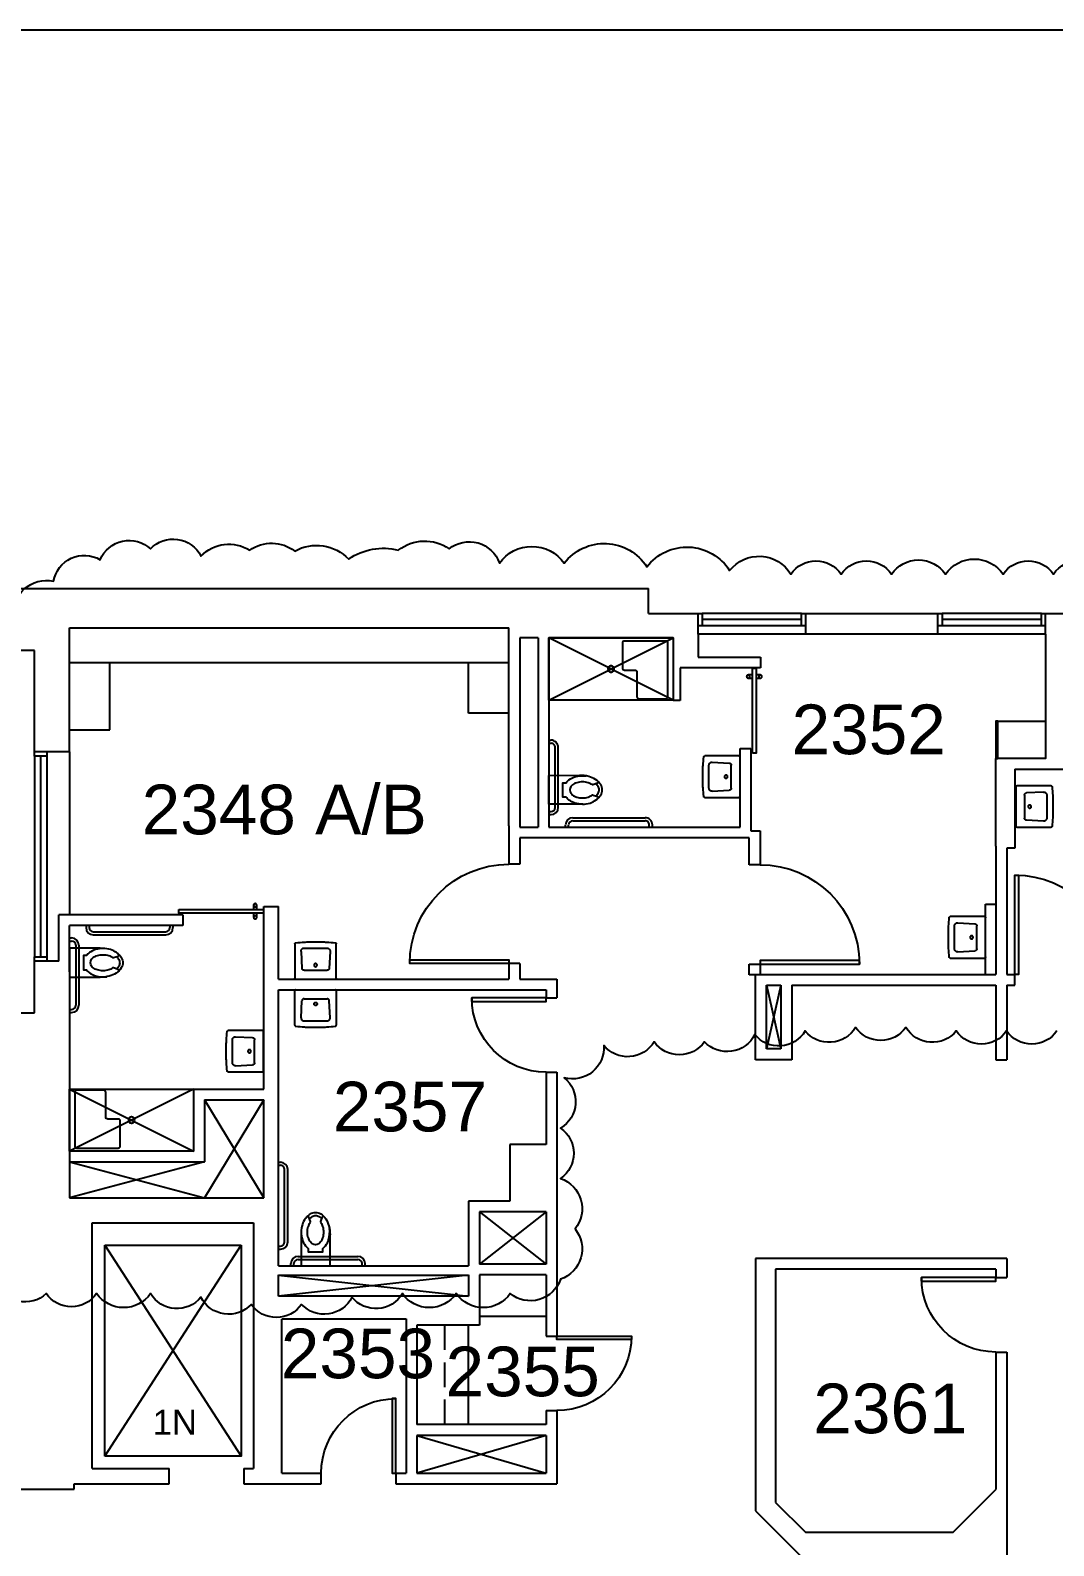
# Model space of a CAD drawing. Header units: inches. Extents: x -1132 to 5570, y -1986 to 4304.
# Drawn here: x 4698 to 5193, y 2082 to 2814 of the extents above; entities that cross this region are included whole.
import ezdxf

# ---------------------------------------------------------------- set-up
doc = ezdxf.new("R2010")
doc.units = ezdxf.units.IN
doc.header["$LTSCALE"] = 96
doc.header["$MEASUREMENT"] = 0
doc.linetypes.add('HIDDEN2', pattern=[0.1875, 0.125, -0.0625])
doc.layers.get('0').update_dxf_attribs({"linetype": 'CONTINUOUS'})
doc.layers.get('DEFPOINTS').update_dxf_attribs({"color": 31, "linetype": 'CONTINUOUS'})
for name, color, linetype in [('A-ANNO-ROOM', 4, 'CONTINUOUS'), ('A-ANNO-TEXT', 4, 'CONTINUOUS'), ('A-DOOR', 2, 'CONTINUOUS'), ('A-FLOR-CASE', 3, 'CONTINUOUS'), ('A-FLOR-CASE-UPPR', 3, 'HIDDEN2'), ('A-FLOR-EVTR', 1, 'CONTINUOUS'), ('A-FLOR-PFIX', 2, 'CONTINUOUS'), ('A-GLAZ', 2, 'CONTINUOUS'), ('A-GLAZ-SILL', 1, 'CONTINUOUS'), ('A-ROOF-LEVL-MED', 3, 'CONTINUOUS'), ('A-SHAFT', 1, 'CONTINUOUS'), ('A-WALL-FULL', 6, 'CONTINUOUS'), ('NEW', 7, 'CONTINUOUS')]:
    doc.layers.add(name, color=color, linetype=linetype)
doc.styles.add('ARIAL', font='arial.ttf')

# ---------------------------------------------------------------- blocks, each defined once
blk = doc.blocks.new('*U61')
for p, q in [((0, 0), (0, 0)), ((36, 0), (36, 0))]:
    blk.add_line(p, q)
blk.add_lwpolyline([(0, 0), (0, 36), (1.75, 36), (1.75, 0)], close=True)
blk.add_arc((0, 0), 36, 0, 90)
blk = doc.blocks.new('*U911')
for p, q in [((0, 0), (0, 0)), ((36, 0), (36, 0))]:
    blk.add_line(p, q)
blk.add_lwpolyline([(0, 0), (0, -36), (1.75, -36), (1.75, 0)], close=True)
blk.add_arc((0, 0), 36, 270, 0)
blk = doc.blocks.new('*U912')
for p, q in [((0, 0), (0, 0)), ((36, 0), (36, 0))]:
    blk.add_line(p, q)
blk.add_lwpolyline([(0, 0), (0, 36), (1.75, 36), (1.75, 0)], close=True)
blk.add_arc((0, 0), 36, 0, 90)
blk = doc.blocks.new('*U913')
for p, q in [((0, 0), (0, 0)), ((-48, 0), (-48, 0))]:
    blk.add_line(p, q)
blk.add_lwpolyline([(0, 0), (0, 48), (-1.75, 48), (-1.75, 0)], close=True)
blk.add_arc((0, 0), 48, 90, 180)
blk = doc.blocks.new('*U914')
for p, q in [((0, 0), (0, 0)), ((-48, 0), (-48, 0))]:
    blk.add_line(p, q)
blk.add_lwpolyline([(0, 0), (0, 48), (-1.75, 48), (-1.75, 0)], close=True)
blk.add_arc((0, 0), 48, 90, 180)
blk = doc.blocks.new('*U73')
for p, q in [((0, 0), (0, 0)), ((36, 0), (36, 0))]:
    blk.add_line(p, q)
blk.add_lwpolyline([(0, 0), (0, 36), (1.75, 36), (1.75, 0)], close=True)
blk.add_arc((0, 0), 36, 0, 90)
blk = doc.blocks.new('*U915')
for p, q in [((0, 0), (0, 0)), ((-48, 0), (-48, 0))]:
    blk.add_line(p, q)
blk.add_lwpolyline([(0, 0), (0, -48), (-1.75, -48), (-1.75, 0)], close=True)
blk.add_arc((0, 0), 48, 180, 270)
blk = doc.blocks.new('LAVHC4')
for p, q in [((-9.5, 0), (9.5, 0)), ((-10, -17.046589), (-10, -0.5)), ((-7.037044, -13.416795), (-6.580252, -5.19453)), ((-5.581791, -4.25), (5.581791, -4.25)), ((7.037044, -13.416795), (6.580252, -5.19453)), ((10, -0.5), (10, -17.046589)), ((-5.539354, -15), (5.539354, -15))]:
    blk.add_line(p, q)
for points in [[(-9.5, 0, 0.065543), (-9.648516, -0.019553, 0.087946), (-9.75, -0.066987, 0.043207), (-9.849429, -0.150571, 0.043207), (-9.933013, -0.25, 0.087946), (-9.980447, -0.351484, 0.065543), (-10, -0.5)], [(10, -0.5, 0.065543), (9.980447, -0.351484, 0.087946), (9.933013, -0.25, 0.043207), (9.849429, -0.150571, 0.043207), (9.75, -0.066987, 0.087946), (9.648516, -0.019553, 0.065543), (9.5, 0)], [(-5.581791, -4.25, 0.063221), (-5.869829, -4.286566, 0.085725), (-6.065686, -4.374874, 0.040781), (-6.261236, -4.53176, 0.040781), (-6.428729, -4.718307, 0.085725), (-6.527764, -4.908965, 0.063221), (-6.580252, -5.19453)], [(6.580252, -5.19453, 0.063221), (6.527764, -4.908965, 0.085725), (6.428729, -4.718307, 0.040781), (6.261236, -4.53176, 0.040781), (6.065686, -4.374874, 0.085725), (5.869829, -4.286566, 0.063221), (5.581791, -4.25)], [(-7.037044, -13.416795, 0.050866), (-7.020454, -13.776064, 0.073218), (-6.947859, -14.015861, 0.028563), (-6.762423, -14.357529, 0.050866), (-6.629034, -14.530823, 0.050866), (-6.463406, -14.673619, 0.028563), (-6.132551, -14.877722, 0.073218), (-5.897149, -14.963507, 0.050866), (-5.539354, -15)], [(5.539354, -15, 0.050866), (5.897149, -14.963507, 0.073218), (6.132551, -14.877722, 0.028563), (6.463406, -14.673619, 0.050866), (6.629034, -14.530823, 0.050866), (6.762423, -14.357529, 0.028563), (6.947859, -14.015861, 0.073218), (7.020454, -13.776064, 0.050866), (7.037044, -13.416795)], [(-10, -17.046589, 0.061553), (-9.982606, -17.187347, 0.084107), (-9.940741, -17.282697, 0.039062), (-9.865923, -17.379174, 0.039062), (-9.777011, -17.46284, 0.084107), (-9.686081, -17.513595, 0.061553), (-9.547619, -17.544316)], [(-9.547619, -17.544316, 0.007949), (-5.398899, -17.874775, 0.014949), (-3.186834, -17.949334, 0.000949), (0, -17.955385, 0.000949), (3.186834, -17.949334, 0.014949), (5.398899, -17.874775, 0.007949), (9.547619, -17.544316)], [(9.547619, -17.544316, 0.061553), (9.686081, -17.513595, 0.084107), (9.777011, -17.46284, 0.039062), (9.865923, -17.379174, 0.039062), (9.940741, -17.282697, 0.084107), (9.982606, -17.187347, 0.061553), (10, -17.046589)]]:
    blk.add_lwpolyline(points, format="xyb")
blk.add_lwpolyline([(0.704769, -7.006515, -0.043661), (0.649519, -7.125, -0.043661), (0.574533, -7.232091, -0.043661), (0.482091, -7.324533, -0.043661), (0.375, -7.399519, -0.043661), (0.256515, -7.454769, -0.043661), (0.130236, -7.488606, -0.043661), (0, -7.5, -0.043661), (-0.130236, -7.488606, -0.043661), (-0.256515, -7.454769, -0.043661), (-0.375, -7.399519, -0.043661), (-0.482091, -7.324533, -0.043661), (-0.574533, -7.232091, -0.043661), (-0.649519, -7.125, -0.043661), (-0.704769, -7.006515, -0.043661), (-0.738606, -6.880236, -0.043661), (-0.75, -6.75, -0.043661), (-0.738606, -6.619764, -0.043661), (-0.704769, -6.493485, -0.043661), (-0.649519, -6.375, -0.043661), (-0.574533, -6.267909, -0.043661), (-0.482091, -6.175467, -0.043661), (-0.375, -6.100481, -0.043661), (-0.256515, -6.045231, -0.043661), (-0.130236, -6.011394, -0.043661), (0, -6, -0.043661), (0.130236, -6.011394, -0.043661), (0.256515, -6.045231, -0.043661), (0.375, -6.100481, -0.043661), (0.482091, -6.175467, -0.043661), (0.574533, -6.267909, -0.043661), (0.649519, -6.375, -0.043661), (0.704769, -6.493485, -0.043661), (0.738606, -6.619764, -0.043661), (0.75, -6.75, -0.043661), (0.738606, -6.880236, -0.043661)], format="xyb", close=True)

msp = doc.modelspace()

# ---------------------------------------------------------------- linework, layer by layer
at = {"layer": 'A-DOOR'}
for p, q in [((5047.59, 2502.37), (5045.52, 2502.37)), ((5045.52, 2500.87), (5047.59, 2500.87)), ((5051.4, 2502.37), (5049.34, 2502.37)), ((5049.34, 2500.87), (5051.4, 2500.87)), ((4806.34, 2391.11), (4806.34, 2389.05)), ((4807.84, 2389.05), (4807.84, 2391.11)), ((4806.34, 2387.3), (4806.34, 2385.23)), ((4807.84, 2385.23), (4807.84, 2387.3))]:
    msp.add_line(p, q, dxfattribs=at)
for points in [[(5047.59, 2464.62), (5047.59, 2505.62), (5049.34, 2505.62), (5049.34, 2464.62), (5047.59, 2464.62)], [(5045.52, 2502.37), (5045.49, 2502.36), (5045.46, 2502.36), (5045.43, 2502.36), (5045.41, 2502.36), (5045.38, 2502.35), (5045.35, 2502.34), (5045.32, 2502.34), (5045.29, 2502.33), (5045.26, 2502.32), (5045.23, 2502.31), (5045.21, 2502.29), (5045.18, 2502.28), (5045.15, 2502.27), (5045.13, 2502.25), (5045.1, 2502.23), (5045.08, 2502.22), (5045.05, 2502.2), (5045.03, 2502.18), (5045.01, 2502.16), (5044.99, 2502.14), (5044.97, 2502.12), (5044.95, 2502.09), (5044.93, 2502.07), (5044.91, 2502.05), (5044.89, 2502.02), (5044.88, 2502), (5044.86, 2501.97), (5044.85, 2501.94), (5044.84, 2501.91), (5044.83, 2501.89), (5044.82, 2501.86), (5044.81, 2501.83), (5044.8, 2501.8), (5044.79, 2501.77), (5044.79, 2501.74), (5044.78, 2501.71), (5044.78, 2501.68), (5044.78, 2501.65), (5044.77, 2501.62), (5044.77, 2501.59), (5044.78, 2501.56), (5044.78, 2501.53), (5044.78, 2501.5), (5044.79, 2501.47), (5044.79, 2501.45), (5044.8, 2501.42), (5044.81, 2501.39), (5044.82, 2501.36), (5044.83, 2501.33), (5044.84, 2501.3), (5044.86, 2501.28), (5044.87, 2501.25), (5044.88, 2501.22), (5044.9, 2501.2), (5044.92, 2501.17), (5044.94, 2501.15), (5044.96, 2501.13), (5044.98, 2501.1), (5045, 2501.08), (5045.02, 2501.06), (5045.04, 2501.04), (5045.06, 2501.02), (5045.09, 2501.01), (5045.11, 2500.99), (5045.14, 2500.97), (5045.16, 2500.96), (5045.19, 2500.94), (5045.22, 2500.93), (5045.25, 2500.92), (5045.27, 2500.91), (5045.3, 2500.9), (5045.33, 2500.89), (5045.36, 2500.88), (5045.39, 2500.88), (5045.42, 2500.87), (5045.45, 2500.87), (5045.48, 2500.87), (5045.51, 2500.87), (5045.52, 2500.87)], [(5045.52, 2500.87), (5045.55, 2500.87), (5045.58, 2500.87), (5045.61, 2500.87), (5045.64, 2500.88), (5045.67, 2500.88), (5045.7, 2500.89), (5045.73, 2500.89), (5045.76, 2500.9), (5045.79, 2500.91), (5045.82, 2500.92), (5045.84, 2500.94), (5045.87, 2500.95), (5045.9, 2500.96), (5045.92, 2500.98), (5045.95, 2501), (5045.97, 2501.01), (5046, 2501.03), (5046.02, 2501.05), (5046.04, 2501.07), (5046.06, 2501.09), (5046.08, 2501.11), (5046.1, 2501.14), (5046.12, 2501.16), (5046.14, 2501.19), (5046.16, 2501.21), (5046.17, 2501.24), (5046.19, 2501.26), (5046.2, 2501.29), (5046.21, 2501.32), (5046.22, 2501.34), (5046.23, 2501.37), (5046.24, 2501.4), (5046.25, 2501.43), (5046.26, 2501.46), (5046.26, 2501.49), (5046.27, 2501.52), (5046.27, 2501.55), (5046.27, 2501.58), (5046.27, 2501.61), (5046.27, 2501.64), (5046.27, 2501.67), (5046.27, 2501.7), (5046.27, 2501.73), (5046.26, 2501.76), (5046.25, 2501.79), (5046.25, 2501.81), (5046.24, 2501.84), (5046.23, 2501.87), (5046.22, 2501.9), (5046.21, 2501.93), (5046.19, 2501.95), (5046.18, 2501.98), (5046.16, 2502.01), (5046.15, 2502.03), (5046.13, 2502.06), (5046.11, 2502.08), (5046.09, 2502.1), (5046.07, 2502.13), (5046.05, 2502.15), (5046.03, 2502.17), (5046.01, 2502.19), (5045.99, 2502.21), (5045.96, 2502.23), (5045.94, 2502.24), (5045.91, 2502.26), (5045.89, 2502.27), (5045.86, 2502.29), (5045.83, 2502.3), (5045.8, 2502.31), (5045.78, 2502.32), (5045.75, 2502.33), (5045.72, 2502.34), (5045.69, 2502.35), (5045.66, 2502.35), (5045.63, 2502.36), (5045.6, 2502.36), (5045.57, 2502.36), (5045.54, 2502.37), (5045.52, 2502.37)], [(5051.4, 2502.37), (5051.37, 2502.36), (5051.34, 2502.36), (5051.31, 2502.36), (5051.28, 2502.36), (5051.25, 2502.35), (5051.22, 2502.34), (5051.19, 2502.34), (5051.16, 2502.33), (5051.14, 2502.32), (5051.11, 2502.31), (5051.08, 2502.29), (5051.05, 2502.28), (5051.03, 2502.27), (5051, 2502.25), (5050.98, 2502.23), (5050.95, 2502.22), (5050.93, 2502.2), (5050.91, 2502.18), (5050.88, 2502.16), (5050.86, 2502.14), (5050.84, 2502.12), (5050.82, 2502.09), (5050.8, 2502.07), (5050.79, 2502.05), (5050.77, 2502.02), (5050.75, 2502), (5050.74, 2501.97), (5050.72, 2501.94), (5050.71, 2501.91), (5050.7, 2501.89), (5050.69, 2501.86), (5050.68, 2501.83), (5050.67, 2501.8), (5050.67, 2501.77), (5050.66, 2501.74), (5050.66, 2501.71), (5050.65, 2501.68), (5050.65, 2501.65), (5050.65, 2501.62), (5050.65, 2501.59), (5050.65, 2501.56), (5050.65, 2501.53), (5050.66, 2501.5), (5050.66, 2501.47), (5050.67, 2501.45), (5050.68, 2501.42), (5050.69, 2501.39), (5050.69, 2501.36), (5050.71, 2501.33), (5050.72, 2501.3), (5050.73, 2501.28), (5050.74, 2501.25), (5050.76, 2501.22), (5050.78, 2501.2), (5050.79, 2501.17), (5050.81, 2501.15), (5050.83, 2501.13), (5050.85, 2501.1), (5050.87, 2501.08), (5050.89, 2501.06), (5050.92, 2501.04), (5050.94, 2501.02), (5050.96, 2501.01), (5050.99, 2500.99), (5051.01, 2500.97), (5051.04, 2500.96), (5051.07, 2500.94), (5051.09, 2500.93), (5051.12, 2500.92), (5051.15, 2500.91), (5051.18, 2500.9), (5051.21, 2500.89), (5051.23, 2500.88), (5051.26, 2500.88), (5051.29, 2500.87), (5051.32, 2500.87), (5051.35, 2500.87), (5051.38, 2500.87), (5051.4, 2500.87)], [(5051.4, 2500.87), (5051.43, 2500.87), (5051.46, 2500.87), (5051.49, 2500.87), (5051.52, 2500.88), (5051.55, 2500.88), (5051.58, 2500.89), (5051.61, 2500.89), (5051.64, 2500.9), (5051.66, 2500.91), (5051.69, 2500.92), (5051.72, 2500.94), (5051.75, 2500.95), (5051.77, 2500.96), (5051.8, 2500.98), (5051.82, 2501), (5051.85, 2501.01), (5051.87, 2501.03), (5051.89, 2501.05), (5051.92, 2501.07), (5051.94, 2501.09), (5051.96, 2501.11), (5051.98, 2501.14), (5052, 2501.16), (5052.01, 2501.19), (5052.03, 2501.21), (5052.05, 2501.24), (5052.06, 2501.26), (5052.07, 2501.29), (5052.09, 2501.32), (5052.1, 2501.34), (5052.11, 2501.37), (5052.12, 2501.4), (5052.13, 2501.43), (5052.13, 2501.46), (5052.14, 2501.49), (5052.14, 2501.52), (5052.15, 2501.55), (5052.15, 2501.58), (5052.15, 2501.61), (5052.15, 2501.64), (5052.15, 2501.67), (5052.15, 2501.7), (5052.14, 2501.73), (5052.14, 2501.76), (5052.13, 2501.79), (5052.12, 2501.81), (5052.11, 2501.84), (5052.1, 2501.87), (5052.09, 2501.9), (5052.08, 2501.93), (5052.07, 2501.95), (5052.05, 2501.98), (5052.04, 2502.01), (5052.02, 2502.03), (5052.01, 2502.06), (5051.99, 2502.08), (5051.97, 2502.1), (5051.95, 2502.13), (5051.93, 2502.15), (5051.91, 2502.17), (5051.88, 2502.19), (5051.86, 2502.21), (5051.84, 2502.23), (5051.81, 2502.24), (5051.79, 2502.26), (5051.76, 2502.27), (5051.73, 2502.29), (5051.71, 2502.3), (5051.68, 2502.31), (5051.65, 2502.32), (5051.62, 2502.33), (5051.59, 2502.34), (5051.56, 2502.35), (5051.54, 2502.35), (5051.51, 2502.36), (5051.48, 2502.36), (5051.45, 2502.36), (5051.42, 2502.37), (5051.4, 2502.37)], [(4770.09, 2389.05), (4811.09, 2389.05), (4811.09, 2387.3), (4770.09, 2387.3), (4770.09, 2389.05)], [(4807.84, 2391.11), (4807.84, 2391.14), (4807.83, 2391.17), (4807.83, 2391.2), (4807.83, 2391.23), (4807.82, 2391.26), (4807.82, 2391.29), (4807.81, 2391.32), (4807.8, 2391.35), (4807.79, 2391.37), (4807.78, 2391.4), (4807.77, 2391.43), (4807.75, 2391.46), (4807.74, 2391.48), (4807.72, 2391.51), (4807.71, 2391.53), (4807.69, 2391.56), (4807.67, 2391.58), (4807.65, 2391.6), (4807.63, 2391.63), (4807.61, 2391.65), (4807.59, 2391.67), (4807.56, 2391.69), (4807.54, 2391.71), (4807.52, 2391.72), (4807.49, 2391.74), (4807.47, 2391.76), (4807.44, 2391.77), (4807.41, 2391.78), (4807.39, 2391.8), (4807.36, 2391.81), (4807.33, 2391.82), (4807.3, 2391.83), (4807.27, 2391.84), (4807.24, 2391.84), (4807.21, 2391.85), (4807.18, 2391.85), (4807.16, 2391.86), (4807.13, 2391.86), (4807.1, 2391.86), (4807.07, 2391.86), (4807.04, 2391.86), (4807.01, 2391.85), (4806.98, 2391.85), (4806.95, 2391.85), (4806.92, 2391.84), (4806.89, 2391.83), (4806.86, 2391.82), (4806.83, 2391.81), (4806.8, 2391.8), (4806.77, 2391.79), (4806.75, 2391.78), (4806.72, 2391.76), (4806.7, 2391.75), (4806.67, 2391.73), (4806.65, 2391.72), (4806.62, 2391.7), (4806.6, 2391.68), (4806.58, 2391.66), (4806.55, 2391.64), (4806.53, 2391.62), (4806.51, 2391.59), (4806.5, 2391.57), (4806.48, 2391.55), (4806.46, 2391.52), (4806.44, 2391.5), (4806.43, 2391.47), (4806.42, 2391.44), (4806.4, 2391.42), (4806.39, 2391.39), (4806.38, 2391.36), (4806.37, 2391.33), (4806.36, 2391.3), (4806.36, 2391.27), (4806.35, 2391.24), (4806.34, 2391.22), (4806.34, 2391.19), (4806.34, 2391.16), (4806.34, 2391.13), (4806.34, 2391.11)], [(4806.34, 2391.11), (4806.34, 2391.08), (4806.34, 2391.05), (4806.34, 2391.02), (4806.35, 2390.99), (4806.35, 2390.96), (4806.36, 2390.93), (4806.37, 2390.9), (4806.38, 2390.87), (4806.39, 2390.85), (4806.4, 2390.82), (4806.41, 2390.79), (4806.42, 2390.76), (4806.44, 2390.74), (4806.45, 2390.71), (4806.47, 2390.69), (4806.49, 2390.66), (4806.5, 2390.64), (4806.52, 2390.61), (4806.54, 2390.59), (4806.56, 2390.57), (4806.59, 2390.55), (4806.61, 2390.53), (4806.63, 2390.51), (4806.66, 2390.49), (4806.68, 2390.48), (4806.71, 2390.46), (4806.73, 2390.45), (4806.76, 2390.43), (4806.79, 2390.42), (4806.82, 2390.41), (4806.84, 2390.4), (4806.87, 2390.39), (4806.9, 2390.38), (4806.93, 2390.38), (4806.96, 2390.37), (4806.99, 2390.37), (4807.02, 2390.36), (4807.05, 2390.36), (4807.08, 2390.36), (4807.11, 2390.36), (4807.14, 2390.36), (4807.17, 2390.36), (4807.2, 2390.37), (4807.23, 2390.37), (4807.26, 2390.38), (4807.29, 2390.39), (4807.32, 2390.39), (4807.34, 2390.4), (4807.37, 2390.42), (4807.4, 2390.43), (4807.43, 2390.44), (4807.45, 2390.45), (4807.48, 2390.47), (4807.5, 2390.49), (4807.53, 2390.5), (4807.55, 2390.52), (4807.58, 2390.54), (4807.6, 2390.56), (4807.62, 2390.58), (4807.64, 2390.6), (4807.66, 2390.63), (4807.68, 2390.65), (4807.7, 2390.67), (4807.71, 2390.7), (4807.73, 2390.72), (4807.74, 2390.75), (4807.76, 2390.78), (4807.77, 2390.8), (4807.78, 2390.83), (4807.79, 2390.86), (4807.8, 2390.89), (4807.81, 2390.92), (4807.82, 2390.94), (4807.82, 2390.97), (4807.83, 2391), (4807.83, 2391.03), (4807.84, 2391.06), (4807.84, 2391.09), (4807.84, 2391.11)], [(4807.84, 2385.23), (4807.84, 2385.26), (4807.83, 2385.29), (4807.83, 2385.32), (4807.83, 2385.35), (4807.82, 2385.38), (4807.82, 2385.41), (4807.81, 2385.44), (4807.8, 2385.47), (4807.79, 2385.5), (4807.78, 2385.53), (4807.77, 2385.55), (4807.75, 2385.58), (4807.74, 2385.61), (4807.72, 2385.63), (4807.71, 2385.66), (4807.69, 2385.68), (4807.67, 2385.71), (4807.65, 2385.73), (4807.63, 2385.75), (4807.61, 2385.77), (4807.59, 2385.79), (4807.56, 2385.81), (4807.54, 2385.83), (4807.52, 2385.85), (4807.49, 2385.87), (4807.47, 2385.88), (4807.44, 2385.9), (4807.41, 2385.91), (4807.39, 2385.92), (4807.36, 2385.93), (4807.33, 2385.94), (4807.3, 2385.95), (4807.27, 2385.96), (4807.24, 2385.97), (4807.21, 2385.97), (4807.18, 2385.98), (4807.16, 2385.98), (4807.13, 2385.98), (4807.1, 2385.98), (4807.07, 2385.98), (4807.04, 2385.98), (4807.01, 2385.98), (4806.98, 2385.98), (4806.95, 2385.97), (4806.92, 2385.96), (4806.89, 2385.96), (4806.86, 2385.95), (4806.83, 2385.94), (4806.8, 2385.93), (4806.77, 2385.92), (4806.75, 2385.9), (4806.72, 2385.89), (4806.7, 2385.87), (4806.67, 2385.86), (4806.65, 2385.84), (4806.62, 2385.82), (4806.6, 2385.8), (4806.58, 2385.78), (4806.55, 2385.76), (4806.53, 2385.74), (4806.51, 2385.72), (4806.5, 2385.7), (4806.48, 2385.67), (4806.46, 2385.65), (4806.44, 2385.62), (4806.43, 2385.59), (4806.42, 2385.57), (4806.4, 2385.54), (4806.39, 2385.51), (4806.38, 2385.49), (4806.37, 2385.46), (4806.36, 2385.43), (4806.36, 2385.4), (4806.35, 2385.37), (4806.34, 2385.34), (4806.34, 2385.31), (4806.34, 2385.28), (4806.34, 2385.25), (4806.34, 2385.23)], [(4806.34, 2385.23), (4806.34, 2385.2), (4806.34, 2385.17), (4806.34, 2385.14), (4806.35, 2385.11), (4806.35, 2385.09), (4806.36, 2385.06), (4806.37, 2385.03), (4806.38, 2385), (4806.39, 2384.97), (4806.4, 2384.94), (4806.41, 2384.91), (4806.42, 2384.89), (4806.44, 2384.86), (4806.45, 2384.84), (4806.47, 2384.81), (4806.49, 2384.79), (4806.5, 2384.76), (4806.52, 2384.74), (4806.54, 2384.72), (4806.56, 2384.7), (4806.59, 2384.68), (4806.61, 2384.66), (4806.63, 2384.64), (4806.66, 2384.62), (4806.68, 2384.6), (4806.71, 2384.59), (4806.73, 2384.57), (4806.76, 2384.56), (4806.79, 2384.55), (4806.82, 2384.54), (4806.84, 2384.52), (4806.87, 2384.52), (4806.9, 2384.51), (4806.93, 2384.5), (4806.96, 2384.5), (4806.99, 2384.49), (4807.02, 2384.49), (4807.05, 2384.49), (4807.08, 2384.48), (4807.11, 2384.48), (4807.14, 2384.49), (4807.17, 2384.49), (4807.2, 2384.49), (4807.23, 2384.5), (4807.26, 2384.5), (4807.29, 2384.51), (4807.32, 2384.52), (4807.34, 2384.53), (4807.37, 2384.54), (4807.4, 2384.55), (4807.43, 2384.57), (4807.45, 2384.58), (4807.48, 2384.59), (4807.5, 2384.61), (4807.53, 2384.63), (4807.55, 2384.65), (4807.58, 2384.67), (4807.6, 2384.69), (4807.62, 2384.71), (4807.64, 2384.73), (4807.66, 2384.75), (4807.68, 2384.77), (4807.7, 2384.8), (4807.71, 2384.82), (4807.73, 2384.85), (4807.74, 2384.87), (4807.76, 2384.9), (4807.77, 2384.93), (4807.78, 2384.95), (4807.79, 2384.98), (4807.8, 2385.01), (4807.81, 2385.04), (4807.82, 2385.07), (4807.82, 2385.1), (4807.83, 2385.13), (4807.83, 2385.16), (4807.84, 2385.19), (4807.84, 2385.22), (4807.84, 2385.23)]]:
    msp.add_lwpolyline(points, dxfattribs=at)
for points in [[(5045.52, 2500.87), (5045.56, 2500.87), (5045.64, 2500.87), (5045.73, 2500.89), (5045.8, 2500.92), (5045.86, 2500.94), (5045.9, 2500.97), (5045.93, 2500.99), (5045.96, 2501), (5045.98, 2501.02), (5046.02, 2501.05), (5046.06, 2501.09), (5046.09, 2501.13), (5046.12, 2501.16), (5046.14, 2501.19), (5046.16, 2501.22), (5046.19, 2501.26), (5046.21, 2501.31), (5046.24, 2501.38), (5046.26, 2501.46), (5046.27, 2501.53), (5046.28, 2501.62), (5046.27, 2501.7), (5046.26, 2501.77), (5046.24, 2501.85), (5046.21, 2501.92), (5046.19, 2501.97), (5046.16, 2502.01), (5046.14, 2502.04), (5046.12, 2502.07), (5046.09, 2502.11), (5046.06, 2502.15), (5046.02, 2502.18), (5045.98, 2502.21), (5045.96, 2502.23), (5045.93, 2502.24), (5045.9, 2502.27), (5045.86, 2502.29), (5045.8, 2502.31), (5045.73, 2502.34), (5045.64, 2502.36), (5045.56, 2502.37), (5045.52, 2502.37)], [(5051.4, 2502.37), (5051.36, 2502.37), (5051.29, 2502.36), (5051.19, 2502.34), (5051.12, 2502.31), (5051.07, 2502.29), (5051.02, 2502.27), (5050.99, 2502.24), (5050.96, 2502.23), (5050.94, 2502.21), (5050.91, 2502.18), (5050.87, 2502.15), (5050.83, 2502.11), (5050.8, 2502.07), (5050.78, 2502.04), (5050.76, 2502.01), (5050.74, 2501.97), (5050.71, 2501.92), (5050.68, 2501.85), (5050.67, 2501.77), (5050.65, 2501.7), (5050.65, 2501.62), (5050.65, 2501.53), (5050.67, 2501.46), (5050.68, 2501.38), (5050.71, 2501.31), (5050.74, 2501.26), (5050.76, 2501.22), (5050.78, 2501.19), (5050.8, 2501.16), (5050.83, 2501.13), (5050.87, 2501.09), (5050.91, 2501.05), (5050.94, 2501.02), (5050.96, 2501), (5050.99, 2500.99), (5051.02, 2500.97), (5051.07, 2500.94), (5051.12, 2500.92), (5051.19, 2500.89), (5051.29, 2500.87), (5051.36, 2500.87), (5051.4, 2500.87)], [(4806.34, 2391.11), (4806.34, 2391.07), (4806.34, 2391), (4806.36, 2390.9), (4806.39, 2390.83), (4806.41, 2390.78), (4806.44, 2390.73), (4806.46, 2390.7), (4806.48, 2390.67), (4806.49, 2390.65), (4806.52, 2390.62), (4806.56, 2390.58), (4806.6, 2390.54), (4806.63, 2390.51), (4806.66, 2390.49), (4806.69, 2390.47), (4806.73, 2390.45), (4806.79, 2390.42), (4806.86, 2390.39), (4806.93, 2390.37), (4807.01, 2390.36), (4807.09, 2390.36), (4807.17, 2390.36), (4807.25, 2390.37), (4807.32, 2390.39), (4807.39, 2390.42), (4807.44, 2390.45), (4807.48, 2390.47), (4807.51, 2390.49), (4807.54, 2390.51), (4807.58, 2390.54), (4807.62, 2390.58), (4807.65, 2390.62), (4807.68, 2390.65), (4807.7, 2390.67), (4807.72, 2390.7), (4807.74, 2390.73), (4807.76, 2390.78), (4807.78, 2390.83), (4807.81, 2390.9), (4807.83, 2391), (4807.84, 2391.07), (4807.84, 2391.11)], [(4807.84, 2385.23), (4807.84, 2385.27), (4807.83, 2385.35), (4807.81, 2385.44), (4807.78, 2385.51), (4807.76, 2385.57), (4807.74, 2385.61), (4807.72, 2385.64), (4807.7, 2385.67), (4807.68, 2385.69), (4807.65, 2385.73), (4807.62, 2385.77), (4807.58, 2385.8), (4807.54, 2385.83), (4807.51, 2385.85), (4807.48, 2385.87), (4807.44, 2385.89), (4807.39, 2385.92), (4807.32, 2385.95), (4807.25, 2385.97), (4807.17, 2385.98), (4807.09, 2385.99), (4807.01, 2385.98), (4806.93, 2385.97), (4806.86, 2385.95), (4806.79, 2385.92), (4806.73, 2385.89), (4806.69, 2385.87), (4806.66, 2385.85), (4806.63, 2385.83), (4806.6, 2385.8), (4806.56, 2385.77), (4806.52, 2385.73), (4806.49, 2385.69), (4806.48, 2385.67), (4806.46, 2385.64), (4806.44, 2385.61), (4806.41, 2385.57), (4806.39, 2385.51), (4806.36, 2385.44), (4806.34, 2385.35), (4806.34, 2385.27), (4806.34, 2385.23)]]:
    msp.add_open_spline(points, degree=3, knots=[0, 0, 0, 0, 0.055556, 0.111111, 0.138889, 0.166667, 0.194444, 0.208333, 0.222222, 0.236111, 0.25, 0.277778, 0.305556, 0.319444, 0.333333, 0.347222, 0.361111, 0.388889, 0.416667, 0.444444, 0.472222, 0.5, 0.527778, 0.555556, 0.583333, 0.611111, 0.638889, 0.652778, 0.666667, 0.680556, 0.694444, 0.722222, 0.75, 0.763889, 0.777778, 0.791667, 0.805556, 0.833333, 0.861111, 0.888889, 0.944444, 1, 1, 1, 1], dxfattribs=at)
at = {"layer": 'A-FLOR-CASE'}
for p, q in [((4736.8, 2475.89), (4736.8, 2508.39)), ((4910.3, 2483.89), (4910.3, 2508.39)), ((4929.8, 2483.89), (4910.3, 2483.89)), ((4717.3, 2475.89), (4736.8, 2475.89)), ((4947.8, 2192.4), (4915.55, 2192.4)), ((4910.3, 2140.15), (4910.3, 2188.15))]:
    msp.add_line(p, q, dxfattribs=at)
msp.add_lwpolyline([(5166.3, 2480.03), (5165.3, 2480.03), (5165.3, 2462.03), (5166.3, 2462.03), (5166.3, 2480.03), (5189.3, 2480.03), (5189.3, 2462.03), (5166.3, 2462.03)], dxfattribs=at)
at = {"layer": 'A-FLOR-CASE-UPPR'}
msp.add_line((4898.8, 2140.15), (4898.8, 2188.15), dxfattribs=at)
at = {"layer": 'A-FLOR-EVTR'}
for p, q in [((4734.3, 2124.87), (4734.3, 2226.89)), ((4734.3, 2226.89), (4800.3, 2226.89)), ((4734.3, 2124.87), (4800.3, 2226.89)), ((4734.3, 2226.89), (4800.3, 2124.87))]:
    msp.add_line(p, q, dxfattribs=at)
msp.add_lwpolyline([(4800.3, 2226.89), (4800.3, 2124.9), (4734.3, 2124.9)], dxfattribs=at)
at = {"layer": 'A-FLOR-PFIX'}
for p, q in [((5009.18, 2490.28), (4949.18, 2520.28)), ((4949.18, 2490.28), (5009.18, 2520.28)), ((4949.14, 2470.87), (4950.14, 2470.87)), ((4949.14, 2469.37), (4950.14, 2469.37)), ((4952.17, 2438.37), (4952.14, 2467.37)), ((4953.67, 2438.37), (4953.64, 2467.37)), ((4970.23, 2444.38), (4970.23, 2444.38)), ((4973, 2443.29), (4973, 2443.29)), ((4949.17, 2436.37), (4950.17, 2436.37)), ((4949.18, 2434.87), (4950.18, 2434.87)), ((4960.68, 2433.38), (4995.68, 2433.41)), ((4960.68, 2431.88), (4995.68, 2431.91)), ((4957.18, 2428.87), (4957.18, 2429.87)), ((4958.68, 2428.87), (4958.68, 2429.87)), ((4997.68, 2428.91), (4997.68, 2429.91)), ((4999.18, 2428.91), (4999.18, 2429.91)), ((5160.31, 2357.66), (5160.31, 2391.66)), ((5160.31, 2391.66), (5165.3, 2391.66)), ((4725.3, 2381.27), (4725.3, 2380.27)), ((4726.8, 2381.27), (4726.8, 2380.27)), ((4765.8, 2381.27), (4765.8, 2380.27)), ((4767.3, 2381.27), (4767.3, 2380.27)), ((4717.3, 2375.27), (4718.3, 2375.27)), ((4717.3, 2373.77), (4718.3, 2373.77)), ((4728.8, 2378.27), (4763.8, 2378.27)), ((4728.8, 2376.77), (4763.8, 2376.77)), ((4720.3, 2371.77), (4720.3, 2342.77)), ((4721.8, 2371.77), (4721.8, 2342.77)), ((4738.37, 2365.77), (4738.37, 2365.77)), ((4741.13, 2366.87), (4741.13, 2366.87)), ((4717.3, 2340.77), (4718.3, 2340.77)), ((4717.3, 2339.27), (4718.3, 2339.27)), ((4717.3, 2302.26), (4777.3, 2272.27)), ((4777.3, 2302.26), (4717.3, 2272.27)), ((4818.3, 2266.9), (4819.3, 2266.9)), ((4818.3, 2265.4), (4819.3, 2265.4)), ((4821.3, 2228.4), (4821.3, 2263.4)), ((4822.8, 2228.4), (4822.8, 2263.4)), ((4832.7, 2240.73), (4832.7, 2240.73)), ((4833.8, 2237.97), (4833.8, 2237.97)), ((4818.3, 2226.4), (4819.3, 2226.4)), ((4818.3, 2224.9), (4819.3, 2224.9)), ((4827.8, 2221.4), (4856.8, 2221.4)), ((4827.8, 2219.9), (4856.8, 2219.9)), ((4824.3, 2216.9), (4824.3, 2217.9)), ((4825.8, 2216.9), (4825.8, 2217.9)), ((4858.8, 2216.9), (4858.8, 2217.9)), ((4860.3, 2216.9), (4860.3, 2217.9))]:
    msp.add_line(p, q, dxfattribs=at)
for points in [[(4949.18, 2490.28), (4949.18, 2520.28), (5009.18, 2520.28), (5009.18, 2490.28)], [(4777.3, 2302.26), (4777.3, 2272.27), (4717.3, 2272.27), (4717.3, 2302.26)]]:
    msp.add_lwpolyline(points, close=True, dxfattribs=at)
for points in [[(5005.68, 2518.78), (4985.68, 2518.78, 0.414214), (4984.68, 2517.78), (4984.68, 2505.78, 0.414214), (4985.68, 2504.78), (4990.68, 2504.78, -0.414214), (4991.68, 2503.78), (4991.68, 2491.84, 0.414214), (4992.68, 2490.84), (5005.68, 2490.84, 0.414214), (5006.68, 2491.84), (5006.68, 2517.78, 0.414214)], [(4720.8, 2273.77), (4740.8, 2273.77, 0.414214), (4741.8, 2274.77), (4741.8, 2286.77, 0.414214), (4740.8, 2287.77), (4735.8, 2287.77, -0.414214), (4734.8, 2288.77), (4734.8, 2300.7, 0.414214), (4733.8, 2301.7), (4720.8, 2301.7, 0.414214), (4719.8, 2300.7), (4719.8, 2274.77, 0.414214)]]:
    msp.add_lwpolyline(points, format="xyb", close=True, dxfattribs=at)
for points in [[(4965.57, 2439.95, -0.022673), (4964.05, 2439.88), (4949.17, 2439.87), (4949.17, 2443.84), (4949.16, 2446.87), (4949.16, 2449.89), (4949.16, 2453.87), (4964.03, 2453.88)], [(4965.38, 2439.94, -0.074934), (4961.73, 2440.49, -0.085426), (4958.84, 2441.95, -0.066386), (4957.43, 2443.32), (4955.88, 2443.32), (4955.87, 2450.32), (4957.42, 2450.32, -0.066386), (4958.83, 2451.7, -0.085426), (4961.72, 2453.17, -0.111314), (4967.15, 2453.59)], [(4974.91, 2446.89, 0.143932), (4974.18, 2449.39, 0.107177), (4971.72, 2451.84, 0.077997), (4968.37, 2453.32, 0.065232), (4964.03, 2453.88)], [(4972.88, 2450.88, -0.562484), (4972.69, 2450.05), (4970.46, 2449.31, -0.238976), (4970.01, 2449.38, 0.08035), (4968.14, 2450.3, 0.074934), (4965.37, 2450.72, 0.074934), (4962.61, 2450.3, 0.085426), (4960.62, 2449.29, 0.066386), (4959.79, 2448.47, 0.330534), (4959.79, 2445.18, 0.066386), (4960.63, 2444.36, 0.085426), (4962.61, 2443.36, 0.074934), (4965.38, 2442.94, 0.074934), (4968.14, 2443.36, 0.08035), (4970.02, 2444.29, -0.238976), (4970.47, 2444.36), (4972.67, 2443.64, -0.549653), (4972.88, 2442.82)], [(4971.84, 2443.91, 0.063273), (4972.92, 2445.2, 0.143932), (4973.41, 2446.89)], [(4973.41, 2446.89, 0.143932), (4972.92, 2448.58, 0.059203), (4971.91, 2449.79)], [(4972.92, 2442.86, 0.06085), (4974.18, 2444.39, 0.143932), (4974.91, 2446.89)], [(4733.7, 2370.2, 0.022673), (4732.18, 2370.27), (4717.3, 2370.27), (4717.3, 2366.29), (4717.3, 2363.27), (4717.3, 2360.24), (4717.3, 2356.27), (4732.18, 2356.27)], [(4733.51, 2370.2, 0.074934), (4729.86, 2369.65, 0.085426), (4726.97, 2368.19, 0.066386), (4725.57, 2366.82), (4724.01, 2366.82), (4724.01, 2359.82), (4725.57, 2359.82, 0.066386), (4726.97, 2358.45, 0.085426), (4729.86, 2356.98, 0.111314), (4735.29, 2356.56)], [(4741.02, 2359.27, 0.562484), (4740.83, 2360.11), (4738.6, 2360.84, 0.238976), (4738.15, 2360.77, -0.08035), (4736.28, 2359.84, -0.074934), (4733.51, 2359.43, -0.074934), (4730.75, 2359.84, -0.085426), (4728.76, 2360.85, -0.066386), (4727.93, 2361.67, -0.330534), (4727.93, 2364.96, -0.066386), (4728.76, 2365.78, -0.085426), (4730.75, 2366.79, -0.074934), (4733.51, 2367.2, -0.074934), (4736.28, 2366.79, -0.08035), (4738.15, 2365.86, 0.238976), (4738.6, 2365.79), (4740.8, 2366.52, 0.549653), (4741.01, 2367.33)], [(4739.97, 2366.24, -0.063273), (4741.06, 2364.95, -0.143932), (4741.55, 2363.27)], [(4741.05, 2367.29, -0.06085), (4742.32, 2365.76, -0.143932), (4743.05, 2363.27)], [(4743.05, 2363.27, -0.143932), (4742.32, 2360.77, -0.107177), (4739.87, 2358.32, -0.077997), (4736.51, 2356.83, -0.065232), (4732.18, 2356.27)], [(4741.55, 2363.27, -0.143932), (4741.06, 2361.58, -0.059203), (4740.05, 2360.36)], [(4832.28, 2240.65, -0.06085), (4833.8, 2241.92, -0.143932), (4836.3, 2242.65)], [(4833.32, 2239.57, -0.063273), (4834.61, 2240.66, -0.143932), (4836.3, 2241.15)], [(4836.3, 2242.65, -0.143932), (4838.8, 2241.92, -0.107177), (4841.25, 2239.47, -0.077997), (4842.73, 2236.11, -0.065232), (4843.3, 2231.78)], [(4836.3, 2241.15, -0.143932), (4837.99, 2240.66, -0.059203), (4839.2, 2239.65)], [(4829.36, 2233.11, 0.074934), (4829.91, 2229.46, 0.085426), (4831.38, 2226.57, 0.066386), (4832.75, 2225.17), (4832.75, 2223.61), (4839.75, 2223.61), (4839.75, 2225.17, 0.066386), (4841.12, 2226.57, 0.085426), (4842.59, 2229.46, 0.111314), (4843.01, 2234.89)], [(4840.29, 2240.62, 0.562484), (4839.46, 2240.43), (4838.73, 2238.2, 0.238976), (4838.79, 2237.76, -0.08035), (4839.72, 2235.88, -0.074934), (4840.14, 2233.11, -0.074934), (4839.72, 2230.35, -0.085426), (4838.72, 2228.36, -0.066386), (4837.9, 2227.53, -0.330534), (4834.6, 2227.53, -0.066386), (4833.79, 2228.36, -0.085426), (4832.78, 2230.35, -0.074934), (4832.36, 2233.11, -0.074934), (4832.78, 2235.88, -0.08035), (4833.71, 2237.76, 0.238976), (4833.78, 2238.2), (4833.05, 2240.41, 0.549653), (4832.23, 2240.61)], [(4829.37, 2233.3, 0.022673), (4829.3, 2231.78), (4829.3, 2216.9), (4833.28, 2216.9), (4836.3, 2216.9), (4839.32, 2216.9), (4843.3, 2216.9), (4843.3, 2231.78)]]:
    msp.add_lwpolyline(points, format="xyb", dxfattribs=at)
for centre, radius, start, end in [((4979.18, 2505.28), 1.5, 0, 180), ((4979.18, 2505.28), 1.5, 162.0233, 180), ((4979.18, 2505.28), 1.5, 180, 0), ((4979.18, 2505.28), 1.5, 180, 197.9767), ((4979.18, 2505.28), 1.5, 143.3543, 156.64622), ((4979.18, 2505.28), 1.5, 203.35378, 216.6457), ((4979.18, 2505.28), 1.5, 120.00467, 137.97843), ((4979.18, 2505.28), 1.5, 102.02504, 120), ((4979.18, 2505.28), 1.5, 83.35482, 96.64674), ((4979.18, 2505.28), 1.5, 60.01026, 77.98016), ((4979.18, 2505.28), 1.5, 42.02677, 60), ((4979.18, 2505.28), 1.5, 23.35534, 36.64727), ((4979.18, 2505.28), 1.5, 323.35273, 336.64466), ((4979.18, 2505.28), 1.5, 0, 17.97932), ((4979.18, 2505.28), 1.5, 342.02068, 0), ((4979.18, 2505.28), 1.5, 222.02157, 239.99533), ((4979.18, 2505.28), 1.5, 240, 257.97496), ((4979.18, 2505.28), 1.5, 263.35326, 276.64518), ((4979.18, 2505.28), 1.5, 282.01984, 299.98974), ((4979.18, 2505.28), 1.5, 300, 317.97323), ((4950.14, 2467.37), 3.5, 0.05535, 90.05535), ((4950.14, 2467.37), 2, 0.05535, 90.05535), ((4965.37, 2452.32), 12.38, 270.05535, 287.19699), ((4966.2, 2449.63), 9.56, 287.19699, 306.72783), ((4967.48, 2447.92), 7.43, 306.72783, 316.62951), ((4950.17, 2438.37), 2, 270.05535, 0.05535), ((4950.17, 2438.37), 3.5, 270.05535, 0.05535), ((4960.68, 2429.88), 3.5, 90.05535, 180.05535), ((4960.68, 2429.88), 2, 90.05535, 180.05535), ((4995.68, 2429.91), 3.5, 0.05535, 90.05535), ((4995.68, 2429.91), 2, 0.05535, 90.05535), ((4728.8, 2380.27), 3.5, 180, 270), ((4728.8, 2380.27), 2, 180, 270), ((4763.8, 2380.27), 3.5, 270, 0), ((4763.8, 2380.27), 2, 270, 0), ((4718.3, 2371.77), 3.5, 0, 90), ((4718.3, 2371.77), 2, 0, 90), ((4733.51, 2357.82), 12.38, 72.85836, 90), ((4734.34, 2360.52), 9.56, 53.32752, 72.85836), ((4735.62, 2362.23), 7.43, 43.42584, 53.32752), ((4718.3, 2342.77), 3.5, 270, 0), ((4718.3, 2342.77), 2, 270, 0), ((4747.3, 2287.27), 1.5, 0, 180), ((4747.3, 2287.27), 1.5, 162.02068, 180), ((4747.3, 2287.27), 1.5, 180, 0), ((4747.3, 2287.27), 1.5, 180, 197.97932), ((4747.3, 2287.27), 1.5, 143.35273, 156.64466), ((4747.3, 2287.27), 1.5, 203.35534, 216.64727), ((4747.3, 2287.27), 1.5, 120, 137.97323), ((4747.3, 2287.27), 1.5, 222.02677, 240), ((4747.3, 2287.27), 1.5, 102.01984, 119.98974), ((4747.3, 2287.27), 1.5, 240.01026, 257.98016), ((4747.3, 2287.27), 1.5, 83.35326, 96.64518), ((4747.3, 2287.27), 1.5, 263.35482, 276.64674), ((4747.3, 2287.27), 1.5, 60, 77.97496), ((4747.3, 2287.27), 1.5, 282.02504, 300), ((4747.3, 2287.27), 1.5, 42.02157, 59.99533), ((4747.3, 2287.27), 1.5, 300.00467, 317.97843), ((4747.3, 2287.27), 1.5, 23.35378, 36.6457), ((4747.3, 2287.27), 1.5, 323.3543, 336.64622), ((4747.3, 2287.27), 1.5, 0, 17.9767), ((4747.3, 2287.27), 1.5, 342.0233, 0), ((4819.3, 2263.4), 3.5, 0, 90), ((4819.3, 2263.4), 2, 0, 90), ((4841.74, 2233.11), 12.38, 162.85836, 180), ((4839.05, 2233.95), 9.56, 143.32752, 162.85836), ((4837.34, 2235.22), 7.43, 133.42584, 143.32752), ((4819.3, 2228.4), 3.5, 270, 0), ((4819.3, 2228.4), 2, 270, 0), ((4827.8, 2217.9), 3.5, 90, 180), ((4827.8, 2217.9), 2, 90, 180), ((4856.8, 2217.9), 3.5, 0, 90), ((4856.8, 2217.9), 2, 0, 90)]:
    msp.add_arc(centre, radius, start, end, dxfattribs=at)
at = {"layer": 'A-GLAZ'}
for p, q in [((5071.3, 2532.15), (5023.3, 2532.15)), ((5071.3, 2529.15), (5023.3, 2529.15)), ((5187.3, 2532.15), (5139.3, 2532.15)), ((5187.3, 2529.15), (5139.3, 2529.15)), ((5071.3, 2526.15), (5023.3, 2526.15)), ((5187.3, 2526.15), (5139.3, 2526.15)), ((4700.3, 2463.16), (4700.3, 2366.14)), ((4703.3, 2463.16), (4703.3, 2366.14)), ((4706.3, 2463.16), (4706.3, 2366.14))]:
    msp.add_line(p, q, dxfattribs=at)
at = {"layer": 'A-GLAZ-SILL'}
for p, q in [((5073.3, 2522.15), (5021.3, 2522.15)), ((5189.3, 2522.15), (5137.3, 2522.15)), ((4717.3, 2465.16), (4717.3, 2386.52))]:
    msp.add_line(p, q, dxfattribs=at)
at = {"layer": 'A-ROOF-LEVL-MED'}
msp.add_line((5512.55, 2813.93), (3977.18, 2813.93), dxfattribs=at)
at = {"layer": 'A-SHAFT'}
for points in [[(5061.3, 2352.41), (5054.3, 2321.66)], [(5054.3, 2352.41), (5061.3, 2321.66)], [(4782.56, 2297.01), (4811.3, 2249.64)], [(4811.3, 2297.01), (4782.56, 2249.64)], [(4717.3, 2267.02), (4782.56, 2249.64)], [(4782.56, 2267.02), (4717.3, 2249.64)], [(4915.55, 2242.9), (4947.8, 2217.65)], [(4947.8, 2242.9), (4915.55, 2217.65)], [(4818.3, 2212.28), (4910.3, 2202.15)], [(4910.06, 2212.28), (4818.3, 2202.15)], [(4885.3, 2134.9), (4947.8, 2116.65)], [(4947.8, 2134.9), (4885.3, 2116.65)]]:
    msp.add_lwpolyline(points, dxfattribs=at)
at = {"layer": 'A-WALL-FULL'}
for p, q in [((4687.05, 2544.15), (4997.3, 2544.15)), ((4997.3, 2532.15), (4997.3, 2544.15)), ((4997.3, 2532.15), (5023.3, 2532.15)), ((5021.3, 2522.15), (5021.3, 2532.15)), ((5023.3, 2532.15), (5023.3, 2526.15)), ((5071.3, 2526.15), (5071.3, 2532.15)), ((5071.3, 2532.15), (5139.3, 2532.15)), ((5073.3, 2532.15), (5073.3, 2522.15)), ((5137.3, 2522.15), (5137.3, 2532.15)), ((5139.3, 2532.15), (5139.3, 2526.15)), ((5187.3, 2526.15), (5187.3, 2532.15)), ((5187.3, 2532.15), (5213.3, 2532.15)), ((5189.3, 2522.15), (5189.3, 2532.15)), ((4717.3, 2465.16), (4717.3, 2525.15)), ((4717.3, 2525.15), (4929.8, 2525.15)), ((4929.8, 2429.39), (4929.8, 2525.15)), ((4935.05, 2520.28), (4935.05, 2428.87)), ((4943.93, 2520.28), (4935.05, 2520.28)), ((4943.93, 2520.28), (4943.93, 2428.87)), ((4949.18, 2520.28), (4949.18, 2428.87)), ((5023.3, 2526.15), (5021.3, 2526.15)), ((5021.3, 2522.15), (5021.3, 2511.02)), ((5073.3, 2526.15), (5071.3, 2526.15)), ((5137.3, 2522.15), (5073.3, 2522.15)), ((5139.3, 2526.15), (5137.3, 2526.15)), ((5189.3, 2526.15), (5187.3, 2526.15)), ((5189.3, 2522.15), (5189.3, 2462.03)), ((4700.3, 2514.15), (4687.05, 2514.15)), ((4700.3, 2463.16), (4700.3, 2514.15)), ((4717.3, 2508.39), (4929.8, 2508.39)), ((5051.43, 2505.77), (5012.68, 2505.77)), ((5012.68, 2505.77), (5012.68, 2490.03)), ((5021.3, 2511.02), (5051.43, 2511.02)), ((5051.43, 2511.02), (5051.43, 2505.77)), ((5012.68, 2490.03), (5009.18, 2490.03)), ((4717.3, 2465.16), (4700.3, 2465.16)), ((4706.3, 2463.16), (4700.3, 2463.16)), ((4706.3, 2465.16), (4706.3, 2463.16)), ((5041.56, 2428.87), (5041.56, 2466.77)), ((5041.56, 2466.77), (5046.81, 2466.77)), ((5046.81, 2466.77), (5046.81, 2427.01)), ((5165.3, 2419.66), (5165.3, 2462.03)), ((5174.43, 2456.78), (5174.43, 2418.66)), ((5174.43, 2456.78), (5250.79, 2456.78)), ((4929.8, 2429.39), (4929.8, 2410.89)), ((4935.05, 2428.87), (4943.93, 2428.87)), ((4949.18, 2428.87), (5041.56, 2428.87)), ((5046.81, 2427.01), (5051.31, 2427.01)), ((5051.31, 2427.01), (5051.31, 2410.63)), ((4935.05, 2423.62), (4935.05, 2410.89)), ((5046.06, 2423.62), (4935.05, 2423.62)), ((5046.06, 2410.63), (5046.06, 2423.62)), ((5165.3, 2419.66), (5165.3, 2357.66)), ((5170.55, 2418.66), (5170.55, 2357.66)), ((5174.43, 2418.66), (5170.55, 2418.66)), ((4935.05, 2410.89), (4929.8, 2410.89)), ((5051.31, 2410.63), (5046.06, 2410.63)), ((4811.3, 2390.52), (4818.3, 2390.52)), ((4811.3, 2302.26), (4811.3, 2390.52)), ((4818.3, 2355.4), (4818.3, 2390.52)), ((4772.09, 2386.52), (4712.05, 2386.52)), ((4712.05, 2364.14), (4712.05, 2386.52)), ((4772.09, 2381.27), (4717.3, 2381.27)), ((4717.3, 2358.89), (4717.3, 2381.27)), ((4772.09, 2386.52), (4772.09, 2381.27)), ((4700.3, 2339.15), (4700.3, 2366.14)), ((4700.3, 2366.14), (4706.3, 2366.14)), ((4706.3, 2366.14), (4706.3, 2364.14)), ((4712.05, 2364.14), (4700.3, 2364.14)), ((4717.3, 2358.89), (4717.3, 2249.64)), ((4935.05, 2362.89), (4929.8, 2362.89)), ((4929.8, 2362.89), (4929.8, 2355.4)), ((4935.05, 2362.89), (4935.05, 2355.4)), ((5046.06, 2357.53), (5046.06, 2362.63)), ((5046.06, 2362.63), (5051.31, 2362.63)), ((5051.31, 2362.63), (5051.31, 2357.66)), ((4818.3, 2355.4), (4929.8, 2355.4)), ((4935.05, 2355.4), (4953.05, 2355.4)), ((4953.05, 2355.4), (4953.05, 2346.4)), ((5049.05, 2357.53), (5046.06, 2357.53)), ((5049.05, 2357.66), (5165.3, 2357.66)), ((5049.05, 2316.41), (5049.05, 2357.66)), ((5054.3, 2352.41), (5061.3, 2352.41)), ((5054.3, 2321.66), (5054.3, 2352.41)), ((5061.3, 2352.41), (5061.3, 2321.66)), ((5066.55, 2352.41), (5165.3, 2352.41)), ((5066.55, 2352.41), (5066.55, 2316.41)), ((5165.3, 2352.41), (5165.3, 2316.41)), ((5170.55, 2357.66), (5174.55, 2357.66)), ((5170.55, 2352.41), (5174.55, 2352.41)), ((5170.55, 2352.41), (5170.55, 2316.41)), ((5174.55, 2352.41), (5174.55, 2357.66)), ((4818.3, 2350.15), (4947.8, 2350.15)), ((4818.3, 2216.9), (4818.3, 2350.15)), ((4947.8, 2350.15), (4947.8, 2346.4)), ((4947.8, 2346.4), (4953.05, 2346.4)), ((4566.17, 2339.15), (4700.3, 2339.15)), ((5061.3, 2321.66), (5054.3, 2321.66)), ((5066.55, 2316.41), (5049.05, 2316.41)), ((5165.3, 2316.41), (5170.55, 2316.41)), ((4947.8, 2310.4), (4953.05, 2310.4)), ((4947.8, 2310.4), (4947.8, 2275.4)), ((4953.05, 2310.4), (4953.05, 2182.9)), ((4777.06, 2302.26), (4811.3, 2302.26)), ((4782.56, 2297.01), (4811.3, 2297.01)), ((4782.56, 2297.01), (4782.56, 2267.02)), ((4811.3, 2249.64), (4811.3, 2297.01)), ((4947.8, 2275.4), (4930.3, 2275.4)), ((4930.3, 2275.4), (4930.3, 2248.15)), ((4717.3, 2267.02), (4782.56, 2267.02)), ((4717.3, 2249.64), (4811.3, 2249.64)), ((4930.3, 2248.15), (4910.3, 2248.15)), ((4910.3, 2248.15), (4910.3, 2216.9)), ((4947.8, 2242.9), (4915.55, 2242.9)), ((4915.55, 2242.9), (4915.55, 2217.65)), ((4947.8, 2242.9), (4947.8, 2217.65)), ((4728.3, 2118.9), (4728.3, 2237.64)), ((4728.3, 2237.64), (4806.3, 2237.64)), ((4806.3, 2237.64), (4806.3, 2118.9)), ((5170.55, 2220.41), (5049.05, 2220.41)), ((5049.05, 2220.41), (5049.05, 2098.41)), ((5170.55, 2220.41), (5170.55, 2211.16)), ((4818.3, 2216.9), (4910.3, 2216.9)), ((4818.3, 2202.15), (4818.3, 2212.4)), ((4818.3, 2212.28), (4910.06, 2212.28)), ((4910.3, 2212.4), (4910.3, 2202.15)), ((4947.8, 2217.65), (4915.55, 2217.65)), ((4915.55, 2212.4), (4915.55, 2188.15)), ((4947.8, 2212.4), (4915.55, 2212.4)), ((4947.8, 2212.4), (4947.8, 2182.9)), ((5165.3, 2215.16), (5058.8, 2215.16)), ((5058.8, 2215.16), (5058.8, 2102.44)), ((5165.3, 2215.16), (5165.3, 2211.16)), ((5165.3, 2211.16), (5170.55, 2211.16)), ((4910.3, 2202.15), (4818.3, 2202.15)), ((4820.05, 2191.15), (4880.05, 2191.15)), ((4820.05, 2116.65), (4820.05, 2191.12)), ((4880.05, 2191.15), (4880.05, 2116.65)), ((4885.3, 2188.15), (4885.3, 2140.15)), ((4915.55, 2188.15), (4885.3, 2188.15)), ((4947.8, 2182.9), (4953.05, 2182.9)), ((5165.3, 2175.16), (5170.55, 2175.16)), ((5165.3, 2175.16), (5165.3, 2108.76)), ((5170.55, 2175.16), (5170.55, 2068.41)), ((4947.8, 2146.9), (4947.8, 2140.15)), ((4947.8, 2146.9), (4953.05, 2146.9)), ((4953.05, 2146.9), (4953.05, 2111.4)), ((4947.8, 2140.15), (4885.3, 2140.15)), ((4885.3, 2134.9), (4885.3, 2116.65)), ((4947.8, 2134.9), (4885.3, 2134.9)), ((4947.8, 2134.9), (4947.8, 2116.65)), ((4728.3, 2118.9), (4765.55, 2118.9)), ((4765.55, 2111.4), (4765.55, 2118.9)), ((4801.55, 2118.9), (4801.55, 2111.4)), ((4801.55, 2118.9), (4806.3, 2118.9)), ((4820.05, 2116.65), (4839.05, 2116.65)), ((4839.05, 2111.4), (4839.05, 2116.65)), ((4875.05, 2116.65), (4880.05, 2116.65)), ((4875.05, 2116.65), (4875.05, 2111.4)), ((4885.3, 2116.65), (4947.8, 2116.65)), ((4719.55, 2111.4), (4765.55, 2111.4)), ((4719.55, 2108.9), (4719.55, 2111.4)), ((4801.55, 2111.4), (4839.05, 2111.4)), ((4875.05, 2111.4), (4953.05, 2111.4)), ((4678.55, 2108.9), (4719.55, 2108.9)), ((5058.8, 2102.44), (5073.34, 2087.91)), ((5144.44, 2087.91), (5165.3, 2108.76)), ((5049.05, 2098.41), (5079.05, 2068.41)), ((5144.44, 2087.91), (5073.34, 2087.91))]:
    msp.add_line(p, q, dxfattribs=at)
for points in [[(5009.18, 2520.28), (4949.18, 2520.28)], [(5009.18, 2520.28), (5009.18, 2490.03)]]:
    msp.add_lwpolyline(points, dxfattribs=at)
at = {"layer": 'DEFPOINTS'}
for points in [[(4690.38, 2530.28, -0.520567), (4709.52, 2547.67, -0.520567), (4709.52, 2547.67, -0.520567), (4732.13, 2558.1, -0.520567), (4732.13, 2558.1, -0.520567), (4756.49, 2563.32, -0.520567), (4756.49, 2563.32, -0.520567), (4780.84, 2559.84, -0.520567), (4780.84, 2559.84, -0.356314), (4804.43, 2562.67, -0.520567), (4804.43, 2562.67, -0.332008), (4826.23, 2562.24, -0.520567), (4826.23, 2562.24, -0.340879), (4852.31, 2558.4, -0.520567), (4852.31, 2558.4, -0.218322), (4876.26, 2562.67, -0.520567), (4876.26, 2562.67, -0.334368), (4900.87, 2563.32, -0.520567), (4900.87, 2563.32, -0.520567), (4925.23, 2556.37, -0.520567), (4956.54, 2556.37, -0.520567), (4956.54, 2556.37, -0.520567), (4996.55, 2554.63, -0.520567), (4996.55, 2554.63, -0.520567), (5036.56, 2552.89, -0.520567), (5036.56, 2552.89, -0.520567), (5066.13, 2551.15, -0.520567), (5066.13, 2551.15, -0.520567), (5090.49, 2551.15, -0.520567), (5090.49, 2551.15, -0.520567), (5114.84, 2551.15, -0.520567), (5114.84, 2551.15, -0.520567), (5140.94, 2551.15, -0.520567), (5140.94, 2551.15, -0.520567), (5168.77, 2551.15, -0.520567), (5168.77, 2551.15, -0.520567), (5193.12, 2551.15, -0.520567), (5193.12, 2551.15, -0.520567), (5219.22, 2551.15, -0.520567)], [(5194.86, 2330.33, -0.520567), (5170.51, 2330.33, -0.520567), (5170.51, 2330.33, -0.520567), (5146.15, 2330.33, -0.520567), (5146.15, 2330.33, -0.520567), (5121.8, 2332.07, -0.520567), (5121.8, 2332.07, -0.520567), (5097.45, 2332.07, -0.520567), (5097.45, 2332.07, -0.520567), (5073.09, 2330.33, -0.520567), (5073.09, 2330.33, -0.520567), (5048.74, 2328.59, -0.520567), (5048.74, 2328.59, -0.520567), (5024.38, 2325.12, -0.520567), (5024.38, 2325.12, -0.520567), (5000.03, 2325.12, -0.520567), (5000.03, 2325.12, -0.520567), (4975.68, 2323.38, -0.520567), (4975.68, 2323.38, -0.520567), (4956.54, 2307.73, -0.520567), (4956.54, 2307.73, -0.520567), (4954.8, 2283.39, -0.520567), (4954.8, 2283.39, -0.520567), (4954.8, 2259.05, -0.520567), (4954.8, 2259.05, -0.520567), (4961.76, 2234.7, -0.520567), (4961.76, 2234.7, -0.520567), (4954.8, 2210.36, -0.520567), (4954.8, 2210.36, -0.520567), (4930.45, 2203.41, -0.520567), (4930.45, 2203.41, -0.520567), (4904.35, 2203.41, -0.520567), (4904.35, 2203.41, -0.520567), (4878.26, 2203.41, -0.520567), (4878.26, 2203.41, -0.520567), (4853.9, 2201.67, -0.520567), (4853.9, 2201.67, -0.520567), (4829.55, 2198.19, -0.520567), (4829.55, 2198.19, -0.520567), (4805.2, 2198.19, -0.520567), (4805.2, 2198.19, -0.520567), (4780.84, 2201.67, -0.520567), (4780.84, 2201.67, -0.520567), (4756.49, 2203.41, -0.520567), (4756.49, 2203.41, -0.520567), (4730.39, 2203.41, -0.520567), (4730.39, 2203.41, -0.520567), (4706.04, 2203.41, -0.520567), (4706.04, 2203.41, -0.520567), (4681.69, 2208.62, -0.520567)]]:
    msp.add_lwpolyline(points, format="xyb", dxfattribs=at)
at = {"layer": 'NEW'}
for p, q in [((5009.18, 2520.28), (4949.18, 2520.28)), ((5189.3, 2462.03), (5165.3, 2462.03))]:
    msp.add_line(p, q, dxfattribs=at)

# ---------------------------------------------------------------- block references
at = {"layer": 'A-DOOR', "xscale": -1, "rotation": 90}
for name, p in [('*U913', (4929.8, 2362.89)), ('*U915', (5051.31, 2362.63)), ('*U912', (4947.8, 2346.4)), ('*U61', (5165.3, 2211.16)), ('*U911', (4953.05, 2182.9))]:
    msp.add_blockref(name, p, dxfattribs=at)
at = {"layer": 'A-DOOR', "xscale": -1}
for name, p in [('*U914', (5174.55, 2357.66)), ('*U73', (4875.05, 2116.65))]:
    msp.add_blockref(name, p, dxfattribs=at)
at = {"layer": 'A-FLOR-PFIX', "xscale": -1}
for p, rotation in [((5041.56, 2453.22), 269.9999999999999), ((5174.93, 2438.78), 89.99999999999993), ((5160.31, 2375.58), 269.9999999999999), ((4836.3, 2355.4), 180), ((4811.06, 2320.52), 269.9999999999999)]:
    msp.add_blockref('LAVHC4', p, dxfattribs=dict(at, rotation=rotation))
at = {"layer": 'A-FLOR-PFIX'}
msp.add_blockref('LAVHC4', (4836.3, 2350.15), dxfattribs=at)

# ---------------------------------------------------------------- texts
at = {"layer": 'A-ANNO-ROOM', "style": 'ARIAL'}
for s, p in [('2352', (5066.52, 2464.1)), ('2348 A/B', (4752.19, 2425.37)), ('2357', (4844.62, 2281.8)), ('2353', (4819.49, 2162.5)), ('2355', (4899.17, 2153.79)), ('2361', (5077.03, 2135.92))]:
    msp.add_text(s, height=24, dxfattribs=at).set_placement(p)
at = {"layer": 'A-ANNO-TEXT', "insert": (4768.2, 2141.24), "char_height": 12, "width": 38.5154, "attachment_point": 5, "style": 'ARIAL'}
msp.add_mtext('1N', dxfattribs=at)

doc.saveas('drawing.dxf')
